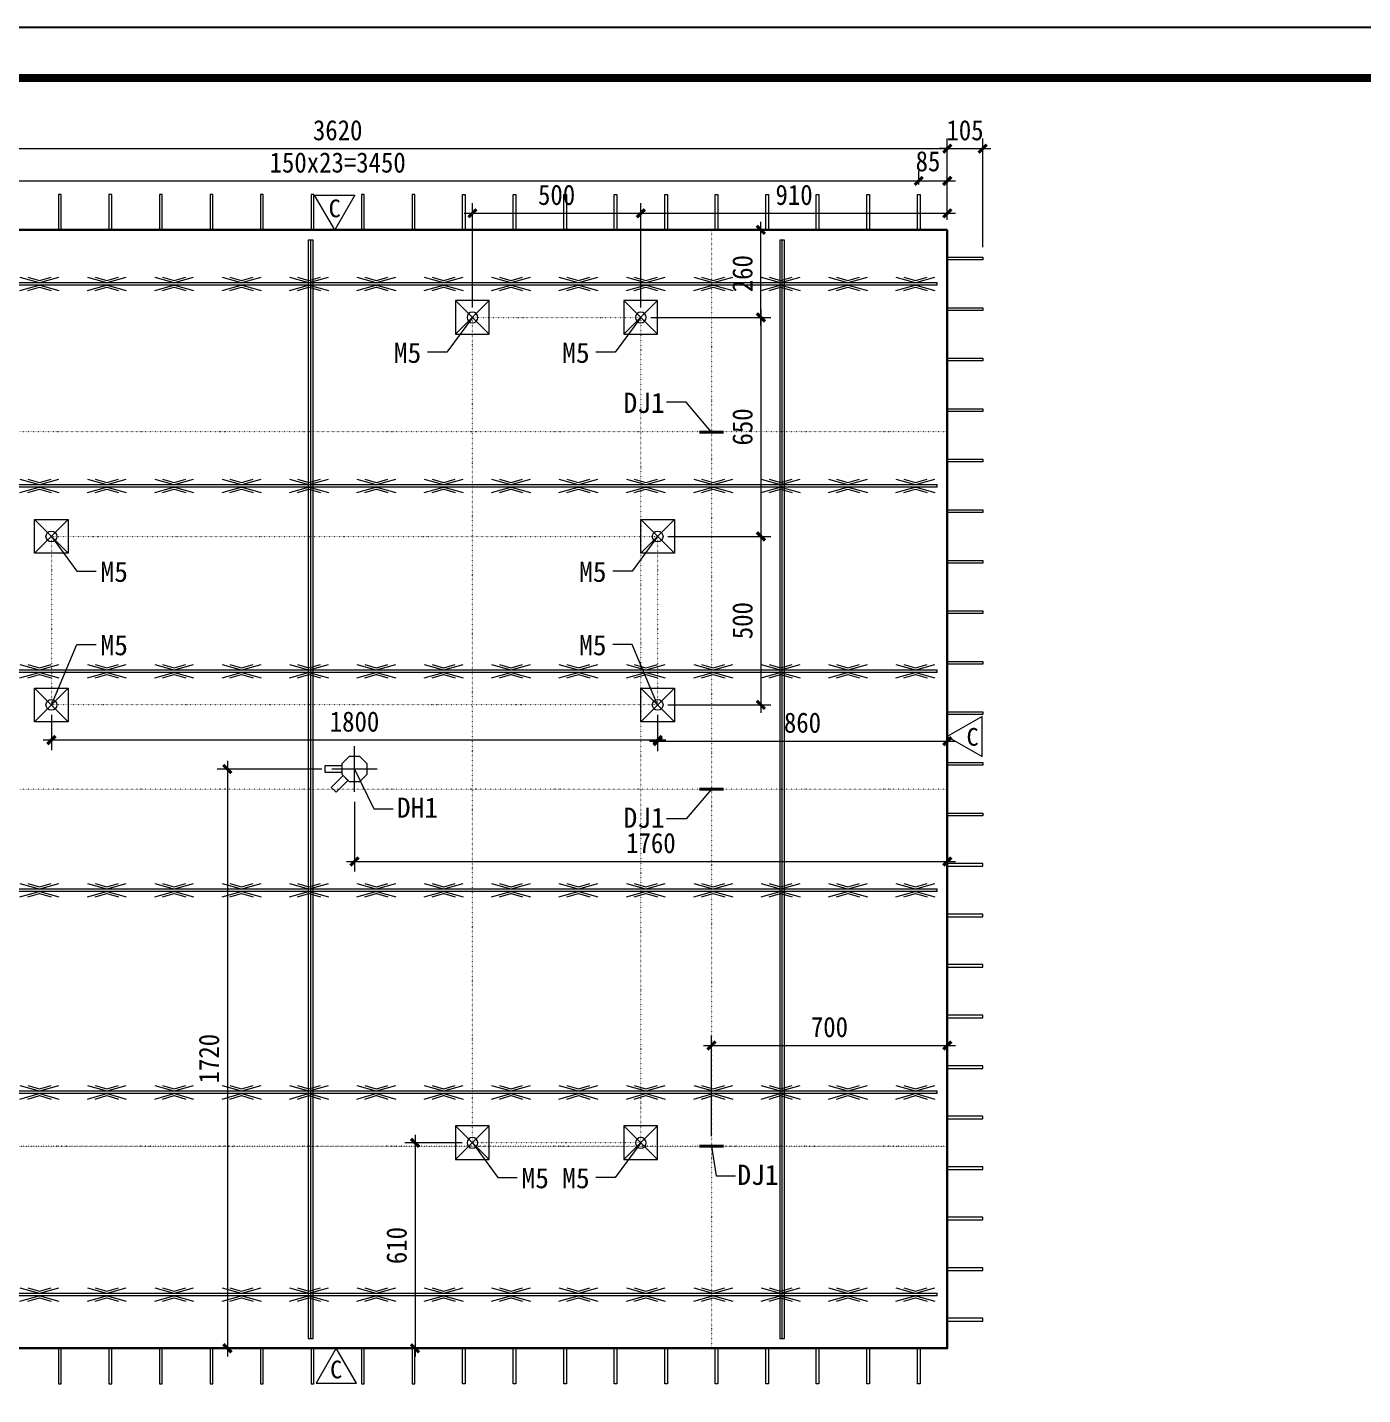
# Model space of a CAD drawing. Header units: millimetres. Extents: x 0 to 12600, y 0 to 8910.
# Drawn here: x 2167 to 6132, y 4851 to 8910 of the extents above; entities that cross this region are included whole.
import ezdxf
from ezdxf.enums import TextEntityAlignment as Align

# ---------------------------------------------------------------- set-up
doc = ezdxf.new("R2010")
doc.units = ezdxf.units.MM
doc.linetypes.add('DOT', pattern=[0.25, 0, -0.25])
for name, color, linetype in [('EQUIP-照明', 3, 'Continuous'), ('ERECTIONMARK', 8, 'Continuous'), ('图框2', 1, 'Continuous'), ('图框线', 7, 'Continuous'), ('桁架', 4, 'Continuous'), ('钢筋', 7, 'Continuous')]:
    doc.layers.add(name, color=color, linetype=linetype)
for name, color, linetype, lineweight in [('YG-标注', 151, 'Continuous', 15), ('YZ-文字', 4, 'Continuous', 13), ('YZ-符号', 96, 'Continuous', 9), ('墙板支撑', 7, 'Continuous', 15), ('轮廓线', 2, 'Continuous', 13)]:
    doc.layers.add(name, color=color, linetype=linetype, lineweight=lineweight)
doc.styles.add('YZ-样式 2', font='simhei.ttf', dxfattribs={"width": 0.9})
doc.styles.add('图签-黑体', font='simhei.ttf')
doc.styles.add('黑体', font='simhei.ttf')
doc.dimstyles.new('m_sc-10', dxfattribs={"dimtxt": 65, "dimasz": 30, "dimexe": 20, "dimexo": 30, "dimgap": 20, "dimtad": 1, "dimdec": 0, "dimzin": 1, "dimdsep": 46, "dimtxsty": '黑体', "dimblk": 'ARCHTICK', "dimcen": 250, "dimdle": 10, "dimclrd": 256, "dimclre": 256, "dimclrt": 7, "dimazin": 0, "dimtfac": 1, "dimtdec": 0, "dimtix": 1, "dimtmove": 2, "dimatfit": 2, "dimldrblk": 'ARCHTICK', "dimfxl": 1, "dimlwd": -1, "dimlwe": -1, "dimarcsym": 0})
doc.dimstyles.new('YZ-30', dxfattribs={"dimscale": 30, "dimtxt": 2, "dimasz": 0.8, "dimexe": 1, "dimexo": 1, "dimgap": 0.8, "dimtad": 1, "dimdec": 0, "dimzin": 1, "dimdsep": 46, "dimtxsty": 'YZ-样式 2', "dimblk": 'ARCHTICK', "dimcen": 250, "dimdle": 0.8, "dimclrd": 151, "dimclre": 151, "dimclrt": 7, "dimazin": 0, "dimtfac": 1, "dimtdec": 0, "dimtix": 1, "dimtmove": 2, "dimatfit": 2, "dimldrblk": 'ARCHTICK', "dimfxl": 1, "dimlwd": 9, "dimlwe": 9, "dimarcsym": 0})

# ---------------------------------------------------------------- blocks, each defined once
blk = doc.blocks.new('_ArchTick')
at = {"color": 0, "linetype": 'ByBlock', "const_width": 0.4}
blk.add_lwpolyline([(-0.5, -0.5), (0.5, 0.5)], dxfattribs=at)
blk = doc.blocks.new('*D33')
at = {"layer": 'Defpoints', "color": 0, "ltscale": 30, "transparency": 16777216}
for p in [(3138.5, 6640.9), (4898.5, 6620.8), (4898.5, 6433.9)]:
    blk.add_point(p, dxfattribs=at)
at = {"layer": 'YG-标注', "color": 151, "lineweight": 9, "ltscale": 30, "transparency": 16777216}
for p, q in [((3138.5, 6610.9), (3138.5, 6403.9)), ((4898.5, 6590.8), (4898.5, 6403.9)), ((3114.5, 6433.9), (4922.5, 6433.9))]:
    blk.add_line(p, q, dxfattribs=at)
at = {"layer": 'YG-标注', "color": 151, "lineweight": 9, "ltscale": 30, "transparency": 16777216, "xscale": 24, "yscale": 24, "zscale": 24, "rotation": 180}
blk.add_blockref('_ArchTick', (3138.5, 6433.9), dxfattribs=at)
at = {"layer": 'YG-标注', "color": 151, "lineweight": 9, "ltscale": 30, "transparency": 16777216, "xscale": 24, "yscale": 24, "zscale": 24}
blk.add_blockref('_ArchTick', (4898.5, 6433.9), dxfattribs=at)
at = {"layer": 'YG-标注', "color": 7, "ltscale": 30, "transparency": 16777216, "insert": (4018.5, 6488.3), "char_height": 60, "attachment_point": 5, "style": 'YZ-样式 2'}
blk.add_mtext('1760', dxfattribs=at)
blk = doc.blocks.new('*D73')
at = {"layer": 'Defpoints', "color": 0, "ltscale": 30, "transparency": 16777216}
for p in [(4898.5, 8549.9), (1278.5, 8308.8), (4898.5, 8308.8)]:
    blk.add_point(p, dxfattribs=at)
at = {"layer": 'YG-标注', "color": 151, "lineweight": 9, "ltscale": 30, "transparency": 16777216}
for p, q in [((1278.5, 8338.8), (1278.5, 8579.9)), ((4898.5, 8338.8), (4898.5, 8579.9)), ((1254.5, 8549.9), (4922.5, 8549.9))]:
    blk.add_line(p, q, dxfattribs=at)
at = {"layer": 'YG-标注', "color": 151, "lineweight": 9, "ltscale": 30, "transparency": 16777216, "xscale": 24, "yscale": 24, "zscale": 24, "rotation": 180}
blk.add_blockref('_ArchTick', (1278.5, 8549.9), dxfattribs=at)
at = {"layer": 'YG-标注', "color": 151, "lineweight": 9, "ltscale": 30, "transparency": 16777216, "xscale": 24, "yscale": 24, "zscale": 24}
blk.add_blockref('_ArchTick', (4898.5, 8549.9), dxfattribs=at)
at = {"layer": 'YG-标注', "color": 7, "lineweight": 9, "ltscale": 30, "transparency": 16777216, "insert": (3088.5, 8604.3), "char_height": 60, "attachment_point": 5, "style": 'YZ-样式 2'}
blk.add_mtext('3620', dxfattribs=at)
blk = doc.blocks.new('*D74')
at = {"layer": 'Defpoints', "color": 0, "ltscale": 30, "transparency": 16777216}
for p in [(5003.5, 8549.9), (4898.5, 8308.8), (5003.5, 8227.8)]:
    blk.add_point(p, dxfattribs=at)
at = {"layer": 'YG-标注', "color": 151, "lineweight": 9, "ltscale": 30, "transparency": 16777216}
for p, q in [((4898.5, 8338.8), (4898.5, 8579.9)), ((5003.5, 8257.8), (5003.5, 8579.9)), ((4898.5, 8549.9), (4874.5, 8549.9)), ((4898.5, 8549.9), (5003.5, 8549.9)), ((5003.5, 8549.9), (5027.5, 8549.9))]:
    blk.add_line(p, q, dxfattribs=at)
at = {"layer": 'YG-标注', "color": 151, "lineweight": 9, "ltscale": 30, "transparency": 16777216, "xscale": 24, "yscale": 24, "zscale": 24}
blk.add_blockref('_ArchTick', (4898.5, 8549.9), dxfattribs=at)
at = {"layer": 'YG-标注', "color": 151, "lineweight": 9, "ltscale": 30, "transparency": 16777216, "xscale": 24, "yscale": 24, "zscale": 24, "rotation": 180}
blk.add_blockref('_ArchTick', (5003.5, 8549.9), dxfattribs=at)
at = {"layer": 'YG-标注', "color": 7, "ltscale": 30, "transparency": 16777216, "insert": (4951, 8604.3), "char_height": 60, "attachment_point": 5, "style": 'YZ-样式 2'}
blk.add_mtext('105', dxfattribs=at)
blk = doc.blocks.new('*D75')
at = {"layer": 'Defpoints', "color": 0, "ltscale": 30, "transparency": 16777216}
for p in [(4898.5, 8454.1), (4813.5, 8413.8), (4898.5, 8308.8)]:
    blk.add_point(p, dxfattribs=at)
at = {"layer": 'YG-标注', "color": 151, "lineweight": 9, "ltscale": 30, "transparency": 16777216}
for p, q in [((4813.5, 8443.8), (4813.5, 8484.1)), ((4898.5, 8338.8), (4898.5, 8484.1)), ((4789.5, 8454.1), (4922.5, 8454.1))]:
    blk.add_line(p, q, dxfattribs=at)
at = {"layer": 'YG-标注', "color": 151, "lineweight": 9, "ltscale": 30, "transparency": 16777216, "xscale": 24, "yscale": 24, "zscale": 24, "rotation": 180}
blk.add_blockref('_ArchTick', (4813.5, 8454.1), dxfattribs=at)
at = {"layer": 'YG-标注', "color": 151, "lineweight": 9, "ltscale": 30, "transparency": 16777216, "xscale": 24, "yscale": 24, "zscale": 24}
blk.add_blockref('_ArchTick', (4898.5, 8454.1), dxfattribs=at)
at = {"layer": 'YG-标注', "color": 7, "ltscale": 30, "transparency": 16777216, "insert": (4841.1, 8512.1), "char_height": 60, "attachment_point": 5, "style": 'YZ-样式 2'}
blk.add_mtext('85', dxfattribs=at)
blk = doc.blocks.new('*D76')
at = {"layer": 'Defpoints', "color": 0, "ltscale": 30, "transparency": 16777216}
for p in [(4813.5, 8454.1), (1363.5, 8413.8), (4813.5, 8413.8)]:
    blk.add_point(p, dxfattribs=at)
at = {"layer": 'YG-标注', "color": 151, "lineweight": 9, "ltscale": 30, "transparency": 16777216}
for p, q in [((1363.5, 8443.8), (1363.5, 8484.1)), ((4813.5, 8443.8), (4813.5, 8484.1)), ((1339.5, 8454.1), (4837.5, 8454.1))]:
    blk.add_line(p, q, dxfattribs=at)
at = {"layer": 'YG-标注', "color": 151, "lineweight": 9, "ltscale": 30, "transparency": 16777216, "xscale": 24, "yscale": 24, "zscale": 24, "rotation": 180}
blk.add_blockref('_ArchTick', (1363.5, 8454.1), dxfattribs=at)
at = {"layer": 'YG-标注', "color": 151, "lineweight": 9, "ltscale": 30, "transparency": 16777216, "xscale": 24, "yscale": 24, "zscale": 24}
blk.add_blockref('_ArchTick', (4813.5, 8454.1), dxfattribs=at)
at = {"layer": 'YG-标注', "color": 7, "ltscale": 30, "transparency": 16777216, "insert": (3088.5, 8508.4), "char_height": 60, "attachment_point": 5, "style": 'YZ-样式 2'}
blk.add_mtext('150x23=3450', dxfattribs=at)
blk = doc.blocks.new('*D78')
at = {"layer": 'Defpoints', "color": 0, "ltscale": 30, "transparency": 16777216}
for p in [(4898.5, 5887.7), (4898.5, 5731.6), (4198.5, 5588.8)]:
    blk.add_point(p, dxfattribs=at)
at = {"layer": 'YG-标注', "color": 151, "lineweight": 9, "ltscale": 30, "transparency": 16777216}
for p, q in [((4174.5, 5887.7), (4922.5, 5887.7)), ((4198.5, 5618.8), (4198.5, 5917.7)), ((4898.5, 5761.6), (4898.5, 5917.7))]:
    blk.add_line(p, q, dxfattribs=at)
at = {"layer": 'YG-标注', "color": 151, "lineweight": 9, "ltscale": 30, "transparency": 16777216, "xscale": 24, "yscale": 24, "zscale": 24, "rotation": 180}
blk.add_blockref('_ArchTick', (4198.5, 5887.7), dxfattribs=at)
at = {"layer": 'YG-标注', "color": 151, "lineweight": 9, "ltscale": 30, "transparency": 16777216, "xscale": 24, "yscale": 24, "zscale": 24}
blk.add_blockref('_ArchTick', (4898.5, 5887.7), dxfattribs=at)
at = {"layer": 'YG-标注', "color": 7, "lineweight": 9, "ltscale": 30, "transparency": 16777216, "insert": (4548.5, 5942.1), "char_height": 60, "attachment_point": 5, "style": 'YZ-样式 2'}
blk.add_mtext('700', dxfattribs=at)
blk = doc.blocks.new('A$C534605DC')
at = {"layer": '桁架', "color": 4, "lineweight": 9}
for p, q in [((-3560, 4), (-3560, -4)), ((0, -4), (0, 4))]:
    blk.add_line(p, q, dxfattribs=at)
for points in [[(-3560, 4), (0, 4)], [(-3523.2, 20), (-3466.3, 4), (-3464.5, 4), (-3407.6, 20)], [(-3499.7, 20), (-3465.5, 10), (-3465.2, 10), (-3431.1, 20)], [(-3323.2, 20), (-3266.3, 4), (-3264.5, 4), (-3207.6, 20)], [(-3299.7, 20), (-3265.5, 10), (-3265.2, 10), (-3231.1, 20)], [(-3123.2, 20), (-3066.3, 4), (-3064.5, 4), (-3007.6, 20)], [(-3099.7, 20), (-3065.5, 10), (-3065.2, 10), (-3031.1, 20)], [(-2923.2, 20), (-2866.3, 4), (-2864.5, 4), (-2807.6, 20)], [(-2899.7, 20), (-2865.5, 10), (-2865.2, 10), (-2831.1, 20)], [(-2723.2, 20), (-2666.3, 4), (-2664.5, 4), (-2607.6, 20)], [(-2699.7, 20), (-2665.5, 10), (-2665.2, 10), (-2631.1, 20)], [(-2523.2, 20), (-2466.3, 4), (-2464.5, 4), (-2407.6, 20)], [(-2499.7, 20), (-2465.5, 10), (-2465.2, 10), (-2431.1, 20)], [(-2323.2, 20), (-2266.3, 4), (-2264.5, 4), (-2207.6, 20)], [(-2299.7, 20), (-2265.5, 10), (-2265.2, 10), (-2231.1, 20)], [(-2123.2, 20), (-2066.3, 4), (-2064.5, 4), (-2007.6, 20)], [(-2099.7, 20), (-2065.5, 10), (-2065.2, 10), (-2031.1, 20)], [(-1923.2, 20), (-1866.3, 4), (-1864.5, 4), (-1807.6, 20)], [(-1899.7, 20), (-1865.5, 10), (-1865.2, 10), (-1831.1, 20)], [(-1723.2, 20), (-1666.3, 4), (-1664.5, 4), (-1607.6, 20)], [(-1699.7, 20), (-1665.5, 10), (-1665.2, 10), (-1631.1, 20)], [(-1523.2, 20), (-1466.3, 4), (-1464.5, 4), (-1407.6, 20)], [(-1499.7, 20), (-1465.5, 10), (-1465.2, 10), (-1431.1, 20)], [(-1323.2, 20), (-1266.3, 4), (-1264.5, 4), (-1207.6, 20)], [(-1299.7, 20), (-1265.5, 10), (-1265.2, 10), (-1231.1, 20)], [(-1123.2, 20), (-1066.3, 4), (-1064.5, 4), (-1007.6, 20)], [(-1099.7, 20), (-1065.5, 10), (-1065.2, 10), (-1031.1, 20)], [(-922.9, 20), (-866, 4), (-864.1, 4), (-807.3, 20)], [(-899.4, 20), (-865.2, 10), (-864.9, 10), (-830.8, 20)], [(-722.9, 20), (-666, 4), (-664.1, 4), (-607.3, 20)], [(-699.4, 20), (-665.2, 10), (-664.9, 10), (-630.8, 20)], [(-522.9, 20), (-466, 4), (-464.1, 4), (-407.3, 20)], [(-499.4, 20), (-465.2, 10), (-464.9, 10), (-430.8, 20)], [(-322.9, 20), (-266, 4), (-264.1, 4), (-207.3, 20)], [(-299.4, 20), (-265.2, 10), (-264.9, 10), (-230.8, 20)], [(-122.4, 20), (-65.5, 4), (-63.7, 4), (-6.8, 20)], [(-98.9, 20), (-64.8, 10), (-64.4, 10), (-30.3, 20)], [(0, -4), (-3560, -4)], [(-3523.2, -20), (-3466.3, -4), (-3464.5, -4), (-3407.6, -20)], [(-3499.7, -20), (-3465.5, -10), (-3465.2, -10), (-3431.1, -20)], [(-3323.2, -20), (-3266.3, -4), (-3264.5, -4), (-3207.6, -20)], [(-3299.7, -20), (-3265.5, -10), (-3265.2, -10), (-3231.1, -20)], [(-3123.2, -20), (-3066.3, -4), (-3064.5, -4), (-3007.6, -20)], [(-3099.7, -20), (-3065.5, -10), (-3065.2, -10), (-3031.1, -20)], [(-2923.2, -20), (-2866.3, -4), (-2864.5, -4), (-2807.6, -20)], [(-2899.7, -20), (-2865.5, -10), (-2865.2, -10), (-2831.1, -20)], [(-2723.2, -20), (-2666.3, -4), (-2664.5, -4), (-2607.6, -20)], [(-2699.7, -20), (-2665.5, -10), (-2665.2, -10), (-2631.1, -20)], [(-2523.2, -20), (-2466.3, -4), (-2464.5, -4), (-2407.6, -20)], [(-2499.7, -20), (-2465.5, -10), (-2465.2, -10), (-2431.1, -20)], [(-2323.2, -20), (-2266.3, -4), (-2264.5, -4), (-2207.6, -20)], [(-2299.7, -20), (-2265.5, -10), (-2265.2, -10), (-2231.1, -20)], [(-2123.2, -20), (-2066.3, -4), (-2064.5, -4), (-2007.6, -20)], [(-2099.7, -20), (-2065.5, -10), (-2065.2, -10), (-2031.1, -20)], [(-1923.2, -20), (-1866.3, -4), (-1864.5, -4), (-1807.6, -20)], [(-1899.7, -20), (-1865.5, -10), (-1865.2, -10), (-1831.1, -20)], [(-1723.2, -20), (-1666.3, -4), (-1664.5, -4), (-1607.6, -20)], [(-1699.7, -20), (-1665.5, -10), (-1665.2, -10), (-1631.1, -20)], [(-1523.2, -20), (-1466.3, -4), (-1464.5, -4), (-1407.6, -20)], [(-1499.7, -20), (-1465.5, -10), (-1465.2, -10), (-1431.1, -20)], [(-1323.2, -20), (-1266.3, -4), (-1264.5, -4), (-1207.6, -20)], [(-1299.7, -20), (-1265.5, -10), (-1265.2, -10), (-1231.1, -20)], [(-1123.2, -20), (-1066.3, -4), (-1064.5, -4), (-1007.6, -20)], [(-1099.7, -20), (-1065.5, -10), (-1065.2, -10), (-1031.1, -20)], [(-922.9, -20), (-866, -4), (-864.1, -4), (-807.3, -20)], [(-899.4, -20), (-865.2, -10), (-864.9, -10), (-830.8, -20)], [(-722.9, -20), (-666, -4), (-664.1, -4), (-607.3, -20)], [(-699.4, -20), (-665.2, -10), (-664.9, -10), (-630.8, -20)], [(-522.9, -20), (-466, -4), (-464.1, -4), (-407.3, -20)], [(-499.4, -20), (-465.2, -10), (-464.9, -10), (-430.8, -20)], [(-322.9, -20), (-266, -4), (-264.1, -4), (-207.3, -20)], [(-299.4, -20), (-265.2, -10), (-264.9, -10), (-230.8, -20)], [(-122.4, -20), (-65.5, -4), (-63.7, -4), (-6.8, -20)], [(-98.9, -20), (-64.8, -10), (-64.4, -10), (-30.3, -20)]]:
    blk.add_lwpolyline(points, dxfattribs=at)
blk = doc.blocks.new('A$C58884BC7')
at = {"layer": '钢筋', "color": 4, "lineweight": 13}
for points in [[(-7.2, 0), (7.3, 0), (7.3, 3200), (7.3, 3260), (-7.2, 3260)], [(-7.2, 3260), (-7.2, 3260), (-7.2, 0)], [(-0.8, 3260), (-0.8, 3200), (-0.8, 0)]]:
    blk.add_lwpolyline(points, dxfattribs=at)
blk = doc.blocks.new('*D20')
at = {"layer": 'Defpoints', "color": 0, "ltscale": 30, "transparency": 16777216}
for p in [(2215.4, 8308.8), (2115.8, 7708.8), (2121.5, 7708.8)]:
    blk.add_point(p, dxfattribs=at)
at = {"layer": 'YG-标注', "color": 151, "lineweight": 9, "ltscale": 30, "transparency": 16777216}
for p, q in [((2115.8, 8332.8), (2115.8, 7684.8)), ((2185.4, 8308.8), (2085.8, 8308.8)), ((2091.5, 7708.8), (2085.8, 7708.8))]:
    blk.add_line(p, q, dxfattribs=at)
at = {"layer": 'YG-标注', "color": 151, "lineweight": 9, "ltscale": 30, "transparency": 16777216, "xscale": 24, "yscale": 24, "zscale": 24}
for p, rotation in [((2115.8, 8308.8), 90), ((2115.8, 7708.8), 270)]:
    blk.add_blockref('_ArchTick', p, dxfattribs=dict(at, rotation=rotation))
at = {"layer": 'YG-标注', "color": 7, "ltscale": 30, "transparency": 16777216, "insert": (2061.5, 8008.8), "char_height": 60, "attachment_point": 5, "rotation": 90, "style": 'YZ-样式 2'}
blk.add_mtext('600', dxfattribs=at)
blk = doc.blocks.new('A$C6C6A476D')
at = {"layer": '墙板支撑', "color": 6, "ltscale": 30}
for p, q in [((50, 50), (-50, -50)), ((-50, 50), (50, -50))]:
    blk.add_line(p, q, dxfattribs=at)
blk.add_lwpolyline([(-50, 50), (50, 50), (50, -50), (-50, -50)], close=True, dxfattribs=at)
blk.add_circle((0, 0), 16, dxfattribs=at)
blk = doc.blocks.new('A$C35D967A2')
at = {"layer": '墙板支撑', "color": 0, "ltscale": 30}
for p in [(50, 50), (550, 50)]:
    blk.add_blockref('A$C6C6A476D', p, dxfattribs=at)
blk = doc.blocks.new('*D24')
at = {"layer": 'Defpoints', "color": 0, "ltscale": 30, "transparency": 16777216}
for p in [(3988.5, 8308.8), (4344.9, 8308.8), (3988.5, 8048.8)]:
    blk.add_point(p, dxfattribs=at)
at = {"layer": 'YG-标注', "color": 151, "lineweight": 9, "ltscale": 30, "transparency": 16777216}
for p, q in [((4344.9, 8024.8), (4344.9, 8332.8)), ((4018.5, 8308.8), (4374.9, 8308.8)), ((4018.5, 8048.8), (4374.9, 8048.8))]:
    blk.add_line(p, q, dxfattribs=at)
at = {"layer": 'YG-标注', "color": 151, "lineweight": 9, "ltscale": 30, "transparency": 16777216, "xscale": 24, "yscale": 24, "zscale": 24}
for p, rotation in [((4344.9, 8308.8), 90), ((4344.9, 8048.8), 270)]:
    blk.add_blockref('_ArchTick', p, dxfattribs=dict(at, rotation=rotation))
at = {"layer": 'YG-标注', "color": 7, "ltscale": 30, "transparency": 16777216, "insert": (4290.6, 8178.8), "char_height": 60, "attachment_point": 5, "rotation": 90, "style": 'YZ-样式 2'}
blk.add_mtext('260', dxfattribs=at)
blk = doc.blocks.new('*D25')
at = {"layer": 'Defpoints', "color": 0, "ltscale": 30, "transparency": 16777216}
for p in [(3488.5, 5598.8), (3318.1, 4988.8), (3488.5, 4988.8)]:
    blk.add_point(p, dxfattribs=at)
at = {"layer": 'YG-标注', "color": 151, "lineweight": 9, "ltscale": 30, "transparency": 16777216}
for p, q in [((3318.1, 5622.8), (3318.1, 4964.8)), ((3458.5, 5598.8), (3288.1, 5598.8)), ((3458.5, 4988.8), (3288.1, 4988.8))]:
    blk.add_line(p, q, dxfattribs=at)
at = {"layer": 'YG-标注', "color": 151, "lineweight": 9, "ltscale": 30, "transparency": 16777216, "xscale": 24, "yscale": 24, "zscale": 24}
for p, rotation in [((3318.1, 5598.8), 90), ((3318.1, 4988.8), 270)]:
    blk.add_blockref('_ArchTick', p, dxfattribs=dict(at, rotation=rotation))
at = {"layer": 'YG-标注', "color": 7, "ltscale": 30, "transparency": 16777216, "insert": (3263.7, 5293.8), "char_height": 60, "attachment_point": 5, "rotation": 90, "style": 'YZ-样式 2'}
blk.add_mtext('610', dxfattribs=at)
blk = doc.blocks.new('*D26')
at = {"layer": 'Defpoints', "color": 0, "ltscale": 30, "transparency": 16777216}
for p in [(3988.5, 8048.8), (4038.5, 7398.8), (4344.9, 7398.8)]:
    blk.add_point(p, dxfattribs=at)
at = {"layer": 'YG-标注', "color": 151, "lineweight": 9, "ltscale": 30, "transparency": 16777216}
for p, q in [((4018.5, 8048.8), (4374.9, 8048.8)), ((4344.9, 8072.8), (4344.9, 7374.8)), ((4068.5, 7398.8), (4374.9, 7398.8))]:
    blk.add_line(p, q, dxfattribs=at)
at = {"layer": 'YG-标注', "color": 151, "lineweight": 9, "ltscale": 30, "transparency": 16777216, "xscale": 24, "yscale": 24, "zscale": 24}
for p, rotation in [((4344.9, 8048.8), 90), ((4344.9, 7398.8), 270)]:
    blk.add_blockref('_ArchTick', p, dxfattribs=dict(at, rotation=rotation))
at = {"layer": 'YG-标注', "color": 7, "ltscale": 30, "transparency": 16777216, "insert": (4290.6, 7723.8), "char_height": 60, "attachment_point": 5, "rotation": 90, "style": 'YZ-样式 2'}
blk.add_mtext('650', dxfattribs=at)
blk = doc.blocks.new('*D27')
at = {"layer": 'Defpoints', "color": 0, "ltscale": 30, "transparency": 16777216}
for p in [(4038.5, 7398.8), (4038.5, 6898.8), (4344.9, 6898.8)]:
    blk.add_point(p, dxfattribs=at)
at = {"layer": 'YG-标注', "color": 151, "lineweight": 9, "ltscale": 30, "transparency": 16777216}
for p, q in [((4068.5, 7398.8), (4374.9, 7398.8)), ((4344.9, 7422.8), (4344.9, 6874.8)), ((4068.5, 6898.8), (4374.9, 6898.8))]:
    blk.add_line(p, q, dxfattribs=at)
at = {"layer": 'YG-标注', "color": 151, "lineweight": 9, "ltscale": 30, "transparency": 16777216, "xscale": 24, "yscale": 24, "zscale": 24}
for p, rotation in [((4344.9, 7398.8), 90), ((4344.9, 6898.8), 270)]:
    blk.add_blockref('_ArchTick', p, dxfattribs=dict(at, rotation=rotation))
at = {"layer": 'YG-标注', "color": 7, "ltscale": 30, "transparency": 16777216, "insert": (4290.6, 7148.8), "char_height": 60, "attachment_point": 5, "rotation": 90, "style": 'YZ-样式 2'}
blk.add_mtext('500', dxfattribs=at)
blk = doc.blocks.new('*D28')
at = {"layer": 'Defpoints', "color": 0, "ltscale": 30, "transparency": 16777216}
for p in [(4038.5, 6898.8), (4898.5, 6898.8), (4898.5, 6791.3)]:
    blk.add_point(p, dxfattribs=at)
at = {"layer": 'YG-标注', "color": 151, "lineweight": 9, "ltscale": 30, "transparency": 16777216}
for p, q in [((4038.5, 6868.8), (4038.5, 6761.3)), ((4898.5, 6868.8), (4898.5, 6761.3)), ((4014.5, 6791.3), (4922.5, 6791.3))]:
    blk.add_line(p, q, dxfattribs=at)
at = {"layer": 'YG-标注', "color": 151, "lineweight": 9, "ltscale": 30, "transparency": 16777216, "xscale": 24, "yscale": 24, "zscale": 24, "rotation": 180}
blk.add_blockref('_ArchTick', (4038.5, 6791.3), dxfattribs=at)
at = {"layer": 'YG-标注', "color": 151, "lineweight": 9, "ltscale": 30, "transparency": 16777216, "xscale": 24, "yscale": 24, "zscale": 24}
blk.add_blockref('_ArchTick', (4898.5, 6791.3), dxfattribs=at)
at = {"layer": 'YG-标注', "color": 7, "ltscale": 30, "transparency": 16777216, "insert": (4468.5, 6845.7), "char_height": 60, "attachment_point": 5, "style": 'YZ-样式 2'}
blk.add_mtext('860', dxfattribs=at)
blk = doc.blocks.new('*D29')
at = {"layer": 'Defpoints', "color": 0, "ltscale": 30, "transparency": 16777216}
for p in [(3988.5, 8358), (3488.5, 8048.8), (3988.5, 8048.8)]:
    blk.add_point(p, dxfattribs=at)
at = {"layer": 'YG-标注', "color": 151, "lineweight": 9, "ltscale": 30, "transparency": 16777216}
for p, q in [((3488.5, 8078.8), (3488.5, 8388)), ((3988.5, 8078.8), (3988.5, 8388)), ((3464.5, 8358), (4012.5, 8358))]:
    blk.add_line(p, q, dxfattribs=at)
at = {"layer": 'YG-标注', "color": 151, "lineweight": 9, "ltscale": 30, "transparency": 16777216, "xscale": 24, "yscale": 24, "zscale": 24, "rotation": 180}
blk.add_blockref('_ArchTick', (3488.5, 8358), dxfattribs=at)
at = {"layer": 'YG-标注', "color": 151, "lineweight": 9, "ltscale": 30, "transparency": 16777216, "xscale": 24, "yscale": 24, "zscale": 24}
blk.add_blockref('_ArchTick', (3988.5, 8358), dxfattribs=at)
at = {"layer": 'YG-标注', "color": 7, "ltscale": 30, "transparency": 16777216, "insert": (3738.5, 8412.4), "char_height": 60, "attachment_point": 5, "style": 'YZ-样式 2'}
blk.add_mtext('500', dxfattribs=at)
blk = doc.blocks.new('*D30')
at = {"layer": 'Defpoints', "color": 0, "ltscale": 30, "transparency": 16777216}
for p in [(4898.5, 8358), (4898.5, 8308.8), (3988.5, 8048.8)]:
    blk.add_point(p, dxfattribs=at)
at = {"layer": 'YG-标注', "color": 151, "lineweight": 9, "ltscale": 30, "transparency": 16777216}
for p, q in [((3988.5, 8078.8), (3988.5, 8388)), ((4898.5, 8338.8), (4898.5, 8388)), ((3964.5, 8358), (4922.5, 8358))]:
    blk.add_line(p, q, dxfattribs=at)
at = {"layer": 'YG-标注', "color": 151, "lineweight": 9, "ltscale": 30, "transparency": 16777216, "xscale": 24, "yscale": 24, "zscale": 24, "rotation": 180}
blk.add_blockref('_ArchTick', (3988.5, 8358), dxfattribs=at)
at = {"layer": 'YG-标注', "color": 151, "lineweight": 9, "ltscale": 30, "transparency": 16777216, "xscale": 24, "yscale": 24, "zscale": 24}
blk.add_blockref('_ArchTick', (4898.5, 8358), dxfattribs=at)
at = {"layer": 'YG-标注', "color": 7, "ltscale": 30, "transparency": 16777216, "insert": (4443.5, 8412.4), "char_height": 60, "attachment_point": 5, "style": 'YZ-样式 2'}
blk.add_mtext('910', dxfattribs=at)
blk = doc.blocks.new('*D31')
at = {"layer": 'Defpoints', "color": 0, "ltscale": 30, "transparency": 16777216}
for p in [(2238.5, 6898.8), (4038.5, 6898.8), (2238.5, 6794.5)]:
    blk.add_point(p, dxfattribs=at)
at = {"layer": 'YG-标注', "color": 151, "lineweight": 9, "ltscale": 30, "transparency": 16777216}
for p, q in [((2238.5, 6868.8), (2238.5, 6764.5)), ((4038.5, 6868.8), (4038.5, 6764.5)), ((4062.5, 6794.5), (2214.5, 6794.5))]:
    blk.add_line(p, q, dxfattribs=at)
at = {"layer": 'YG-标注', "color": 151, "lineweight": 9, "ltscale": 30, "transparency": 16777216, "xscale": 24, "yscale": 24, "zscale": 24, "rotation": 180}
blk.add_blockref('_ArchTick', (2238.5, 6794.5), dxfattribs=at)
at = {"layer": 'YG-标注', "color": 151, "lineweight": 9, "ltscale": 30, "transparency": 16777216, "xscale": 24, "yscale": 24, "zscale": 24}
blk.add_blockref('_ArchTick', (4038.5, 6794.5), dxfattribs=at)
at = {"layer": 'YG-标注', "color": 7, "ltscale": 30, "transparency": 16777216, "insert": (3138.5, 6848.9), "char_height": 60, "attachment_point": 5, "style": 'YZ-样式 2'}
blk.add_mtext('1800', dxfattribs=at)
blk = doc.blocks.new('*D32')
at = {"layer": 'Defpoints', "color": 0, "ltscale": 30, "transparency": 16777216}
for p in [(3071, 6708.4), (2761, 4988.8), (3071, 4988.8)]:
    blk.add_point(p, dxfattribs=at)
at = {"layer": 'YG-标注', "color": 151, "lineweight": 9, "ltscale": 30, "transparency": 16777216}
for p, q in [((3041, 6708.4), (2731, 6708.4)), ((2761, 6732.4), (2761, 4964.8)), ((3041, 4988.8), (2731, 4988.8))]:
    blk.add_line(p, q, dxfattribs=at)
at = {"layer": 'YG-标注', "color": 151, "lineweight": 9, "ltscale": 30, "transparency": 16777216, "xscale": 24, "yscale": 24, "zscale": 24}
for p, rotation in [((2761, 6708.4), 90), ((2761, 4988.8), 270)]:
    blk.add_blockref('_ArchTick', p, dxfattribs=dict(at, rotation=rotation))
at = {"layer": 'YG-标注', "color": 7, "ltscale": 30, "transparency": 16777216, "insert": (2706.7, 5848.6), "char_height": 60, "attachment_point": 5, "rotation": 90, "style": 'YZ-样式 2'}
blk.add_mtext('1720', dxfattribs=at)

msp = doc.modelspace()

# ---------------------------------------------------------------- linework, layer by layer
at = {"layer": 'EQUIP-照明', "color": 2, "lineweight": 15}
for p, q in [((3138.5, 6640.9), (3138.5, 6775.9)), ((3206, 6708.4), (3071, 6708.4))]:
    msp.add_line(p, q, dxfattribs=at)
for points in [[(3176, 6723.9), (3154, 6745.9), (3123, 6745.9), (3101, 6723.9), (3101, 6692.8), (3123, 6670.9), (3154, 6670.9), (3176, 6692.8)], [(3051, 6718.4), (3101, 6718.4), (3101, 6698.4), (3051, 6698.4)], [(3083.7, 6639.4), (3119, 6674.8), (3104.9, 6688.9), (3069.5, 6653.6)]]:
    msp.add_lwpolyline(points, close=True, dxfattribs=at)
at = {"layer": 'ERECTIONMARK', "color": 3, "lineweight": 40}
for p, q in [((4234.2, 7708.8), (4162.7, 7708.8)), ((4234.2, 6648.8), (4162.7, 6648.8)), ((4234.2, 5588.8), (4162.7, 5588.8))]:
    msp.add_line(p, q, dxfattribs=at)
at = {"layer": 'YZ-符号', "color": 253, "linetype": 'DOT', "lineweight": 13, "ltscale": 5}
for p, q in [((4198.5, 8308.8), (4198.5, 4988.8)), ((3488.5, 8048.8), (3988.5, 8048.8)), ((3488.5, 5598.8), (3488.5, 8048.8)), ((3988.5, 8048.8), (3988.5, 5598.8)), ((4898.5, 7709.2), (1278.5, 7709.2)), ((2238.5, 7398.8), (2238.5, 6898.8)), ((2238.5, 7398.8), (4038.5, 7398.8)), ((4038.5, 7398.8), (4038.5, 6898.8)), ((4038.5, 6898.8), (2238.5, 6898.8)), ((4898.5, 6648.4), (1278.5, 6648.4)), ((1278.5, 5588.4), (4898.5, 5588.4)), ((4898.5, 5588.4), (1278.5, 5588.4)), ((3988.5, 5598.8), (3488.5, 5598.8))]:
    msp.add_line(p, q, dxfattribs=at)
at = {"layer": 'YZ-符号', "color": 1, "lineweight": 15}
for points in [[(3079.8, 8308.8), (3020.1, 8412.2), (3139.5, 8412.2)], [(4898.5, 6804.8), (5001.9, 6745.1), (5001.9, 6864.5)], [(3084.2, 4988.8), (3024.5, 4885.4), (3143.9, 4885.4)]]:
    msp.add_lwpolyline(points, close=True, dxfattribs=at)
at = {"layer": '图框2', "color": 1}
msp.add_lwpolyline([(0, 8910), (0, 0), (12600, 0), (12600, 8910)], close=True, dxfattribs=at)
at = {"layer": '图框线', "const_width": 24}
msp.add_lwpolyline([(300, 8760), (12450, 8760), (12450, 150), (300, 150)], close=True, dxfattribs=at)
at = {"layer": '轮廓线', "color": 2, "lineweight": 30}
msp.add_lwpolyline([(4898.5, 8308.8), (4898.5, 4988.8), (1278.5, 4988.8), (1278.5, 8308.8)], close=True, dxfattribs=at)
at = {"layer": '钢筋', "color": 5, "lineweight": 13}
for points in [[(2267.5, 8308.8), (2267.5, 8413.8), (2259.5, 8413.8), (2259.5, 8308.8)], [(2417.5, 8308.8), (2417.5, 8413.8), (2409.5, 8413.8), (2409.5, 8308.8)], [(2567.5, 8308.8), (2567.5, 8413.8), (2559.5, 8413.8), (2559.5, 8308.8)], [(2717.5, 8308.8), (2717.5, 8413.8), (2709.5, 8413.8), (2709.5, 8308.8)], [(2867.5, 8308.8), (2867.5, 8413.8), (2859.5, 8413.8), (2859.5, 8308.8)], [(3017.5, 8308.8), (3017.5, 8413.8), (3009.5, 8413.8), (3009.5, 8308.8)], [(3167.5, 8308.8), (3167.5, 8413.8), (3159.5, 8413.8), (3159.5, 8308.8)], [(3317.5, 8308.8), (3317.5, 8413.8), (3309.5, 8413.8), (3309.5, 8308.8)], [(3459.5, 8308.8), (3459.5, 8413.8), (3467.5, 8413.8), (3467.5, 8308.8)], [(3609.5, 8308.8), (3609.5, 8413.8), (3617.5, 8413.8), (3617.5, 8308.8)], [(3759.5, 8308.8), (3759.5, 8413.8), (3767.5, 8413.8), (3767.5, 8308.8)], [(3909.5, 8308.8), (3909.5, 8413.8), (3917.5, 8413.8), (3917.5, 8308.8)], [(4059.5, 8308.8), (4059.5, 8413.8), (4067.5, 8413.8), (4067.5, 8308.8)], [(4209.5, 8308.8), (4209.5, 8413.8), (4217.5, 8413.8), (4217.5, 8308.8)], [(4359.5, 8308.8), (4359.5, 8413.8), (4367.5, 8413.8), (4367.5, 8308.8)], [(4509.5, 8308.8), (4509.5, 8413.8), (4517.5, 8413.8), (4517.5, 8308.8)], [(4659.5, 8308.8), (4659.5, 8413.8), (4667.5, 8413.8), (4667.5, 8308.8)], [(4809.5, 8308.8), (4809.5, 8413.8), (4817.5, 8413.8), (4817.5, 8308.8)], [(2259.5, 4988.8), (2259.5, 4883.8), (2267.5, 4883.8), (2267.5, 4988.8)], [(2409.5, 4988.8), (2409.5, 4883.8), (2417.5, 4883.8), (2417.5, 4988.8)], [(2559.5, 4988.8), (2559.5, 4883.8), (2567.5, 4883.8), (2567.5, 4988.8)], [(2709.5, 4988.8), (2709.5, 4883.8), (2717.5, 4883.8), (2717.5, 4988.8)], [(2859.5, 4988.8), (2859.5, 4883.8), (2867.5, 4883.8), (2867.5, 4988.8)], [(3009.5, 4988.8), (3009.5, 4883.8), (3017.5, 4883.8), (3017.5, 4988.8)], [(3159.5, 4988.8), (3159.5, 4883.8), (3167.5, 4883.8), (3167.5, 4988.8)], [(3309.5, 4988.8), (3309.5, 4883.8), (3317.5, 4883.8), (3317.5, 4988.8)], [(3467.5, 4988.8), (3467.5, 4883.8), (3459.5, 4883.8), (3459.5, 4988.8)], [(3617.5, 4988.8), (3617.5, 4883.8), (3609.5, 4883.8), (3609.5, 4988.8)], [(3767.5, 4988.8), (3767.5, 4883.8), (3759.5, 4883.8), (3759.5, 4988.8)], [(3917.5, 4988.8), (3917.5, 4883.8), (3909.5, 4883.8), (3909.5, 4988.8)], [(4067.5, 4988.8), (4067.5, 4883.8), (4059.5, 4883.8), (4059.5, 4988.8)], [(4217.5, 4988.8), (4217.5, 4883.8), (4209.5, 4883.8), (4209.5, 4988.8)], [(4367.5, 4988.8), (4367.5, 4883.8), (4359.5, 4883.8), (4359.5, 4988.8)], [(4517.5, 4988.8), (4517.5, 4883.8), (4509.5, 4883.8), (4509.5, 4988.8)], [(4667.5, 4988.8), (4667.5, 4883.8), (4659.5, 4883.8), (4659.5, 4988.8)], [(4817.5, 4988.8), (4817.5, 4883.8), (4809.5, 4883.8), (4809.5, 4988.8)]]:
    msp.add_lwpolyline(points, dxfattribs=at)
at = {"layer": '钢筋', "color": 1, "lineweight": 13}
for points in [[(4898.5, 8227.8), (5003.5, 8227.8), (5003.5, 8219.8), (4898.5, 8219.8)], [(4898.5, 8077.8), (5003.5, 8077.8), (5003.5, 8069.8), (4898.5, 8069.8)], [(4898.5, 7927.8), (5003.5, 7927.8), (5003.5, 7919.8), (4898.5, 7919.8)], [(4898.5, 7777.8), (5003.5, 7777.8), (5003.5, 7769.8), (4898.5, 7769.8)], [(4898.5, 7627.8), (5003.5, 7627.8), (5003.5, 7619.8), (4898.5, 7619.8)], [(4898.5, 7477.8), (5003.5, 7477.8), (5003.5, 7469.8), (4898.5, 7469.8)], [(4898.5, 7327.8), (5003.5, 7327.8), (5003.5, 7319.8), (4898.5, 7319.8)], [(4898.5, 7177.8), (5003.5, 7177.8), (5003.5, 7169.8), (4898.5, 7169.8)], [(4898.5, 7027.8), (5003.5, 7027.8), (5003.5, 7019.8), (4898.5, 7019.8)], [(4898.5, 6877.8), (5003.5, 6877.8), (5003.5, 6869.8), (4898.5, 6869.8)], [(4898.5, 6727.8), (5003.5, 6727.8), (5003.5, 6719.8), (4898.5, 6719.8)], [(4898.5, 6577.8), (5003.5, 6577.8), (5003.5, 6569.8), (4898.5, 6569.8)], [(4898.5, 6419.8), (5003.5, 6419.8), (5003.5, 6427.8), (4898.5, 6427.8)], [(4898.5, 6269.8), (5003.5, 6269.8), (5003.5, 6277.8), (4898.5, 6277.8)], [(4898.5, 6119.8), (5003.5, 6119.8), (5003.5, 6127.8), (4898.5, 6127.8)], [(4898.5, 5969.8), (5003.5, 5969.8), (5003.5, 5977.8), (4898.5, 5977.8)], [(4898.5, 5819.8), (5003.5, 5819.8), (5003.5, 5827.8), (4898.5, 5827.8)], [(4898.5, 5669.8), (5003.5, 5669.8), (5003.5, 5677.8), (4898.5, 5677.8)], [(4898.5, 5519.8), (5003.5, 5519.8), (5003.5, 5527.8), (4898.5, 5527.8)], [(4898.5, 5369.8), (5003.5, 5369.8), (5003.5, 5377.8), (4898.5, 5377.8)], [(4898.5, 5219.8), (5003.5, 5219.8), (5003.5, 5227.8), (4898.5, 5227.8)], [(4898.5, 5069.8), (5003.5, 5069.8), (5003.5, 5077.8), (4898.5, 5077.8)]]:
    msp.add_lwpolyline(points, dxfattribs=at)

# ---------------------------------------------------------------- block references
at = {"layer": 'YG-标注', "color": 0, "ltscale": 30}
for p in [(3008.4, 5018.4), (4408.2, 5018.4)]:
    msp.add_blockref('A$C58884BC7', p, dxfattribs=at)
at = {"layer": '墙板支撑', "xscale": -1}
for p in [(4038.5, 7998.8), (4038.5, 5548.8)]:
    msp.add_blockref('A$C35D967A2', p, dxfattribs=at)
at = {"layer": '墙板支撑', "rotation": 270}
for p in [(2188.5, 7448.8), (3988.5, 7448.8)]:
    msp.add_blockref('A$C35D967A2', p, dxfattribs=at)
at = {"layer": '钢筋', "color": 0, "ltscale": 30}
for p in [(4868.5, 8148.8), (4868.5, 7548.8), (4868.5, 6998.8), (4868.5, 6348.8), (4868.5, 5748.8), (4868.5, 5148.8)]:
    msp.add_blockref('A$C534605DC', p, dxfattribs=at)

# ---------------------------------------------------------------- texts
at = {"layer": 'YZ-文字', "style": '黑体'}
for s, p in [('M5', (3255.1, 7944)), ('M5', (3755.1, 7944)), ('DJ1', (3937.1, 7795.5)), ('M5', (2384.2, 7294)), ('M5', (3805.1, 7294)), ('M5', (2384.2, 7076.1)), ('M5', (3805.1, 7076.1)), ('DH1', (3264.2, 6593.8)), ('DJ1', (3937.1, 6563.8)), ('M5', (3634.2, 5494)), ('M5', (3755.1, 5494)), ('DJ1', (4274.9, 5503.8))]:
    msp.add_text(s, height=60, dxfattribs=at).set_placement(p, align=Align.MIDDLE_LEFT)
at = {"layer": 'YZ-符号', "color": 1, "lineweight": 15, "style": '图签-黑体'}
for p in [(3061.8, 8346.3), (4955.6, 6777.6), (3066.2, 4899.7)]:
    msp.add_text('C', height=52.5, dxfattribs=at).set_placement(p)

# ---------------------------------------------------------------- dimensions: what is measured, and where the dimension line sits
at = {"layer": 'YG-标注', "color": 0, "lineweight": 9, "ltscale": 30}
for base, p1, p2, picture, middle in [((4898.5, 8549.9), (1278.5, 8308.8), (4898.5, 8308.8), '*D73', (3088.5, 8604.3)), ((4898.5, 5887.7), (4198.5, 5588.8), (4898.5, 5731.6), '*D78', (4548.5, 5942.1))]:
    dim = msp.add_linear_dim(base=base, p1=p1, p2=p2, dimstyle='YZ-30', dxfattribs=at)
    dim.commit()
    dim.dimension.update_dxf_attribs({"geometry": picture, "text_midpoint": middle})
at = {"layer": 'YG-标注', "color": 0, "ltscale": 30}
for base, p1, p2, picture, middle in [((5003.5, 8549.9), (4898.5, 8308.8), (5003.5, 8227.8), '*D74', (4951, 8604.3)), ((3988.5, 8358), (3488.5, 8048.8), (3988.5, 8048.8), '*D29', (3738.5, 8412.4)), ((4898.5, 8358), (3988.5, 8048.8), (4898.5, 8308.8), '*D30', (4443.5, 8412.4)), ((2238.5, 6794.5), (4038.5, 6898.8), (2238.5, 6898.8), '*D31', (3138.5, 6848.9)), ((4898.5, 6791.3), (4038.5, 6898.8), (4898.5, 6898.8), '*D28', (4468.5, 6845.7)), ((4898.5, 6433.9), (3138.5, 6640.9), (4898.5, 6620.8), '*D33', (4018.5, 6488.3))]:
    dim = msp.add_linear_dim(base=base, p1=p1, p2=p2, dimstyle='YZ-30', dxfattribs=at)
    dim.commit()
    dim.dimension.update_dxf_attribs({"geometry": picture, "text_midpoint": middle})
dim = msp.add_linear_dim(base=(4813.5, 8454.1), p1=(1363.5, 8413.8), p2=(4813.5, 8413.8), text='150x23=<>', dimstyle='YZ-30', dxfattribs=at)
dim.commit()
dim.dimension.update_dxf_attribs({"geometry": '*D76', "text_midpoint": (3088.5, 8508.4)})
dim = msp.add_linear_dim(base=(4898.5, 8454.1), p1=(4813.5, 8413.8), p2=(4898.5, 8308.8), dimstyle='YZ-30', dxfattribs=at)
dim.commit()
dim.dimension.update_dxf_attribs({"geometry": '*D75', "text_midpoint": (4841.1, 8512.1), "dimtype": 160})
for base, p1, p2, picture, middle in [((2115.8, 7708.8), (2215.4, 8308.8), (2121.5, 7708.8), '*D20', (2061.5, 8008.8)), ((4344.9, 8308.8), (3988.5, 8048.8), (3988.5, 8308.8), '*D24', (4290.6, 8178.8)), ((4344.9, 7398.8), (3988.5, 8048.8), (4038.5, 7398.8), '*D26', (4290.6, 7723.8)), ((4344.9, 6898.8), (4038.5, 7398.8), (4038.5, 6898.8), '*D27', (4290.6, 7148.8)), ((2761, 4988.8), (3071, 6708.4), (3071, 4988.8), '*D32', (2706.7, 5848.6)), ((3318.1, 4988.8), (3488.5, 5598.8), (3488.5, 4988.8), '*D25', (3263.7, 5293.8))]:
    dim = msp.add_linear_dim(base=base, p1=p1, p2=p2, angle=90, dimstyle='YZ-30', dxfattribs=at)
    dim.commit()
    dim.dimension.update_dxf_attribs({"geometry": picture, "text_midpoint": middle})

# ---------------------------------------------------------------- leaders
at = {"layer": 'YZ-符号', "lineweight": 13}
for points in [[(3488.5, 8048.8), (3412.8, 7945.7), (3355.2, 7945.7)], [(3988.5, 8048.8), (3912.8, 7945.7), (3855.2, 7945.7)], [(4198.5, 7708.8), (4122.8, 7797.2), (4065.2, 7797.2)], [(2238.5, 7398.8), (2314.2, 7295.7), (2371.7, 7295.7)], [(4038.5, 7398.8), (3962.8, 7295.7), (3905.2, 7295.7)], [(2238.5, 6898.8), (2314.2, 7077.8), (2371.7, 7077.8)], [(4038.5, 6898.8), (3962.8, 7077.8), (3905.2, 7077.8)], [(3138.5, 6708.4), (3196, 6590.1), (3253.6, 6590.1)], [(4198.5, 6648.8), (4122.8, 6560.4), (4065.2, 6560.4)], [(3488.5, 5598.8), (3564.2, 5495.7), (3621.7, 5495.7)], [(3988.5, 5598.8), (3912.8, 5495.7), (3855.2, 5495.7)], [(4198.5, 5588.8), (4212.2, 5500.4), (4269.7, 5500.4)]]:
    msp.add_leader(points, dimstyle='m_sc-10', override={"dimasz": 5, "dimldrblk": 'Dot'}, dxfattribs=at)

doc.saveas('drawing.dxf')
